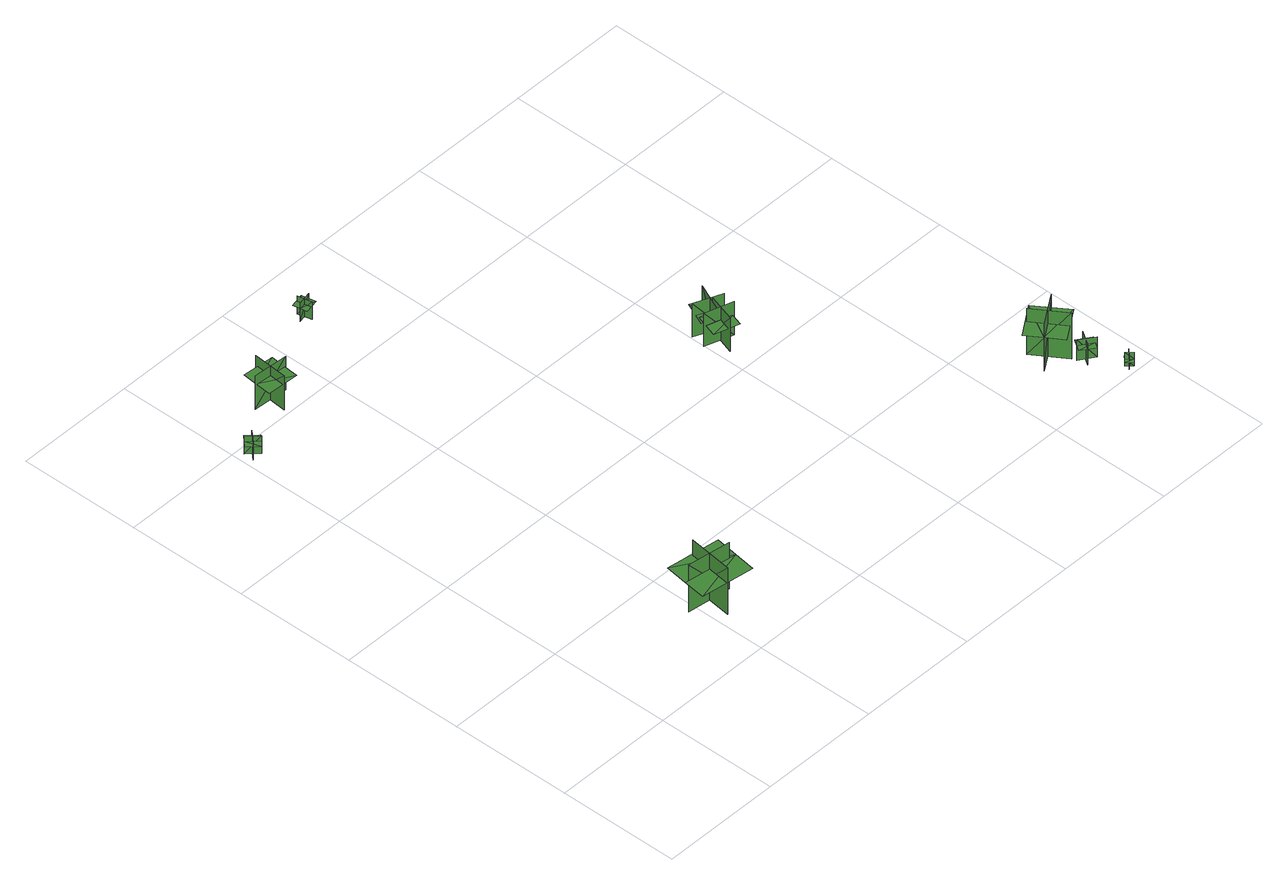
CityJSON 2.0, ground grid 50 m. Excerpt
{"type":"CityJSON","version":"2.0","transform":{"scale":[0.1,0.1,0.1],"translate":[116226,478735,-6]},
"CityObjects":{
"tree1":{"type":"SolitaryVegetationObject","geometry":[{"type":"MultiSurface","lod":"1","boundaries":[[[0,1,2]],[[0,2,3]],[[4,5,6]],[[4,6,7]],[[8,9,10]],[[8,10,11]],[[8,11,12]],[[8,12,13]]]}]},
"tree2":{"type":"SolitaryVegetationObject","geometry":[{"type":"MultiSurface","lod":"1","boundaries":[[[14,15,16]],[[14,16,17]],[[18,19,20]],[[18,20,21]],[[22,23,24]],[[22,24,25]],[[22,25,26]],[[22,26,27]]]}]},
"tree3":{"type":"SolitaryVegetationObject","geometry":[{"type":"MultiSurface","lod":"1","boundaries":[[[28,29,30]],[[28,30,31]],[[32,33,34]],[[32,34,35]],[[36,37,38]],[[36,38,39]],[[36,39,40]],[[36,40,41]]]}]},
"tree4":{"type":"SolitaryVegetationObject","geometry":[{"type":"MultiSurface","lod":"1","boundaries":[[[42,43,44]],[[42,44,45]],[[46,47,48]],[[46,48,49]],[[50,51,52]],[[50,52,53]],[[50,53,54]],[[50,54,55]]]}]},
"tree5":{"type":"SolitaryVegetationObject","geometry":[{"type":"MultiSurface","lod":"1","boundaries":[[[56,57,58]],[[56,58,59]],[[60,61,62]],[[60,62,63]],[[64,65,66]],[[64,66,67]],[[64,68,69]],[[64,69,65]]]}]},
"tree6":{"type":"SolitaryVegetationObject","geometry":[{"type":"MultiSurface","lod":"1","boundaries":[[[70,71,72]],[[70,72,73]],[[74,75,76]],[[74,76,77]],[[78,79,80]],[[78,80,81]],[[78,82,83]],[[78,83,79]]]}]},
"tree7":{"type":"SolitaryVegetationObject","geometry":[{"type":"MultiSurface","lod":"1","boundaries":[[[84,85,86]],[[84,86,87]],[[88,89,90]],[[88,90,91]],[[92,93,94]],[[92,94,95]],[[92,95,96]],[[92,96,97]]]}]},
"tree8":{"type":"SolitaryVegetationObject","geometry":[{"type":"MultiSurface","lod":"1","boundaries":[[[98,99,100]],[[98,100,101]],[[102,103,104]],[[102,104,105]],[[106,107,108]],[[106,108,109]],[[106,109,110]],[[106,110,111]]]}]},
"tree9":{"type":"SolitaryVegetationObject","geometry":[{"type":"MultiSurface","lod":"1","boundaries":[[[112,113,114]],[[112,114,115]],[[116,117,118]],[[116,118,119]],[[120,121,122]],[[120,122,123]],[[120,124,125]],[[120,125,121]]]}]},
"tree10":{"type":"SolitaryVegetationObject","geometry":[{"type":"MultiSurface","lod":"1","boundaries":[[[126,127,128]],[[126,128,129]],[[130,131,132]],[[130,132,133]],[[134,135,131]],[[134,131,130]],[[136,137,127]],[[136,127,126]],[[126,127,138]],[[126,138,139]],[[126,140,141]],[[126,141,127]]]}]}
},
"vertices":[
[66,1967,16],[25,1924,16],[25,1924,98],[66,1967,98],[27,1966,16],[69,1925,16],[69,1925,98],[27,1966,98],[27,1966,75],[6,1945,75],[48,1904,75],[69,1925,75],[89,1946,75],[47,1988,75],
[573,384,8],[573,384,225],[548,199,225],[548,199,8],[648,282,8],[648,282,225],[469,307,225],[469,307,8],[675,278,154],[688,371,154],[466,402,154],[453,309,154],[440,216,154],[662,185,154],
[300,2163,12],[289,2020,12],[289,2020,168],[300,2163,168],[223,2095,12],[366,2084,12],[366,2084,168],[223,2095,168],[229,2095,125],[224,2032,125],[355,2022,125],[360,2085,125],[365,2147,125],[234,2157,125],
[678,2316,13],[690,2258,13],[690,2258,95],[678,2316,95],[656,2283,13],[714,2295,13],[714,2295,95],[656,2283,95],[656,2283,72],[662,2254,72],[720,2266,72],[714,2295,72],[708,2324,72],[650,2312,72],
[1608,1137,15],[1493,1173,15],[1493,1173,170],[1608,1137,170],[1572,1203,15],[1572,1203,170],[1536,1089,170],[1536,1089,15],[1599,1135,111],[1499,1166,111],[1484,1119,111],[1585,1088,111],[1614,1183,111],[1514,1214,111],
[1543,1160,15],[1591,1270,15],[1591,1270,171],[1543,1160,171],[1613,1188,15],[1613,1188,171],[1503,1236,171],[1503,1236,15],[1542,1169,111],[1584,1265,111],[1539,1284,111],[1497,1188,111],[1588,1148,111],[1630,1244,111],
[1572,1157,16],[1608,1203,16],[1608,1203,99],[1572,1157,99],[1611,1161,16],[1565,1198,16],[1565,1198,99],[1611,1161,99],[1611,1161,76],[1629,1185,76],[1583,1221,76],[1565,1198,76],[1546,1175,76],[1592,1138,76],
[2209,328,16],[2296,199,16],[2296,199,231],[2209,328,231],[2189,227,16],[2318,313,16],[2318,313,231],[2189,227,231],[2189,227,171],[2232,162,171],[2361,249,171],[2318,313,171],[2274,377,171],[2146,291,171],
[2363,142,15],[2304,182,15],[2304,182,109],[2363,142,109],[2351,197,15],[2312,138,15],[2312,138,109],[2351,197,109],[2358,145,85],[2304,182,85],[2288,159,85],[2342,122,85],[2373,169,85],[2319,205,85],
[2412,14,52],[2389,38,52],[2376,26,52],[2399,1,52],[2388,14,52],[2413,37,52],[2412,39,83],[2387,15,83],[2387,15,20],[2412,39,20],[2413,14,20],[2390,39,20],[2389,38,83],[2412,14,83],[2424,25,52],[2401,50,52]
]}
